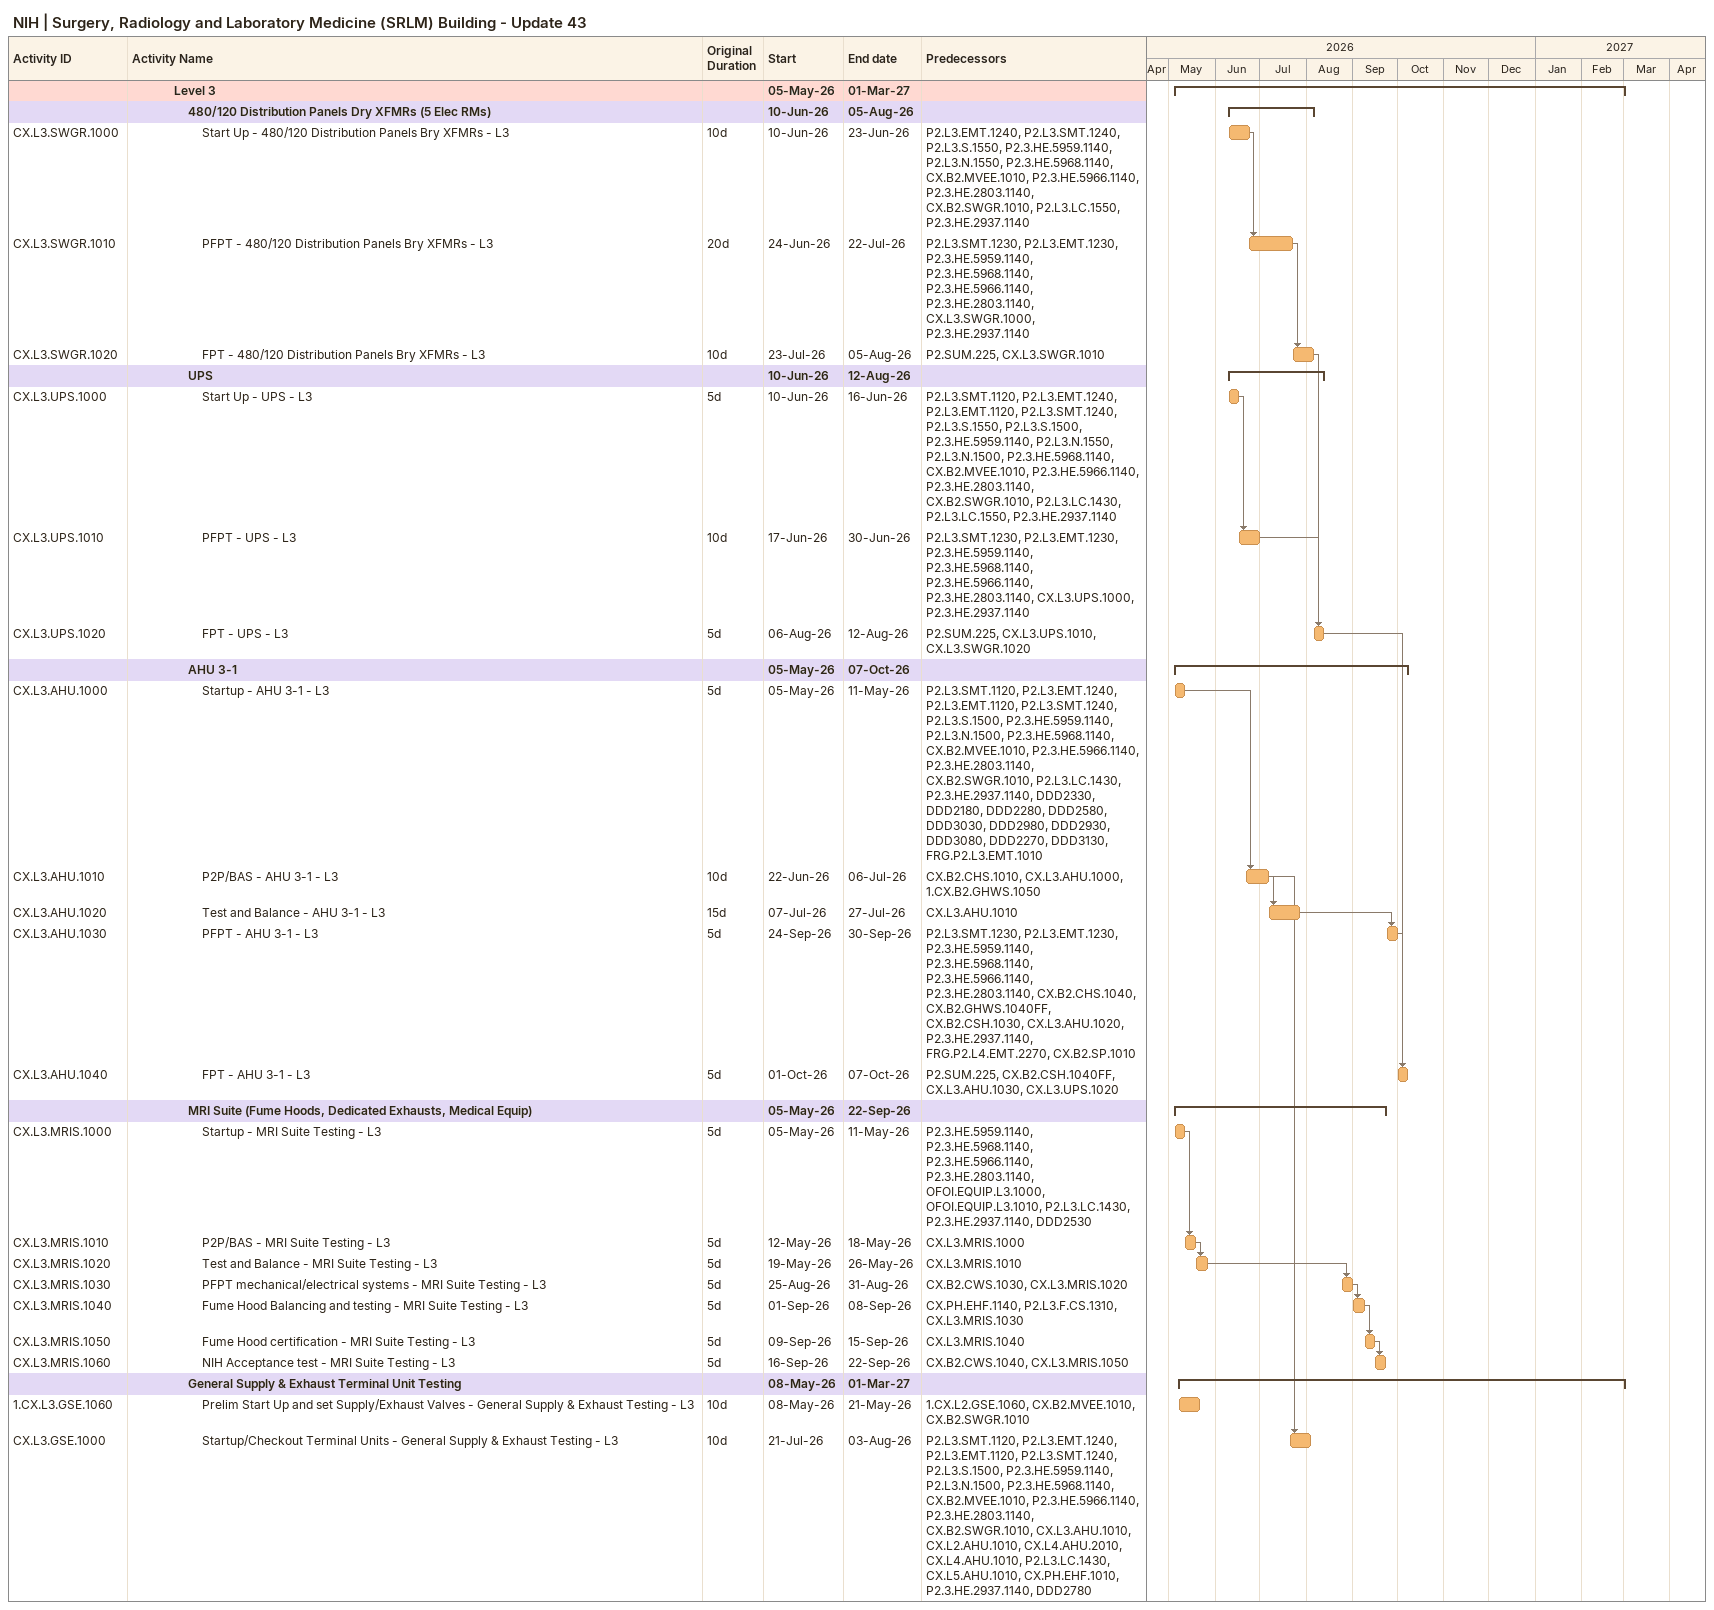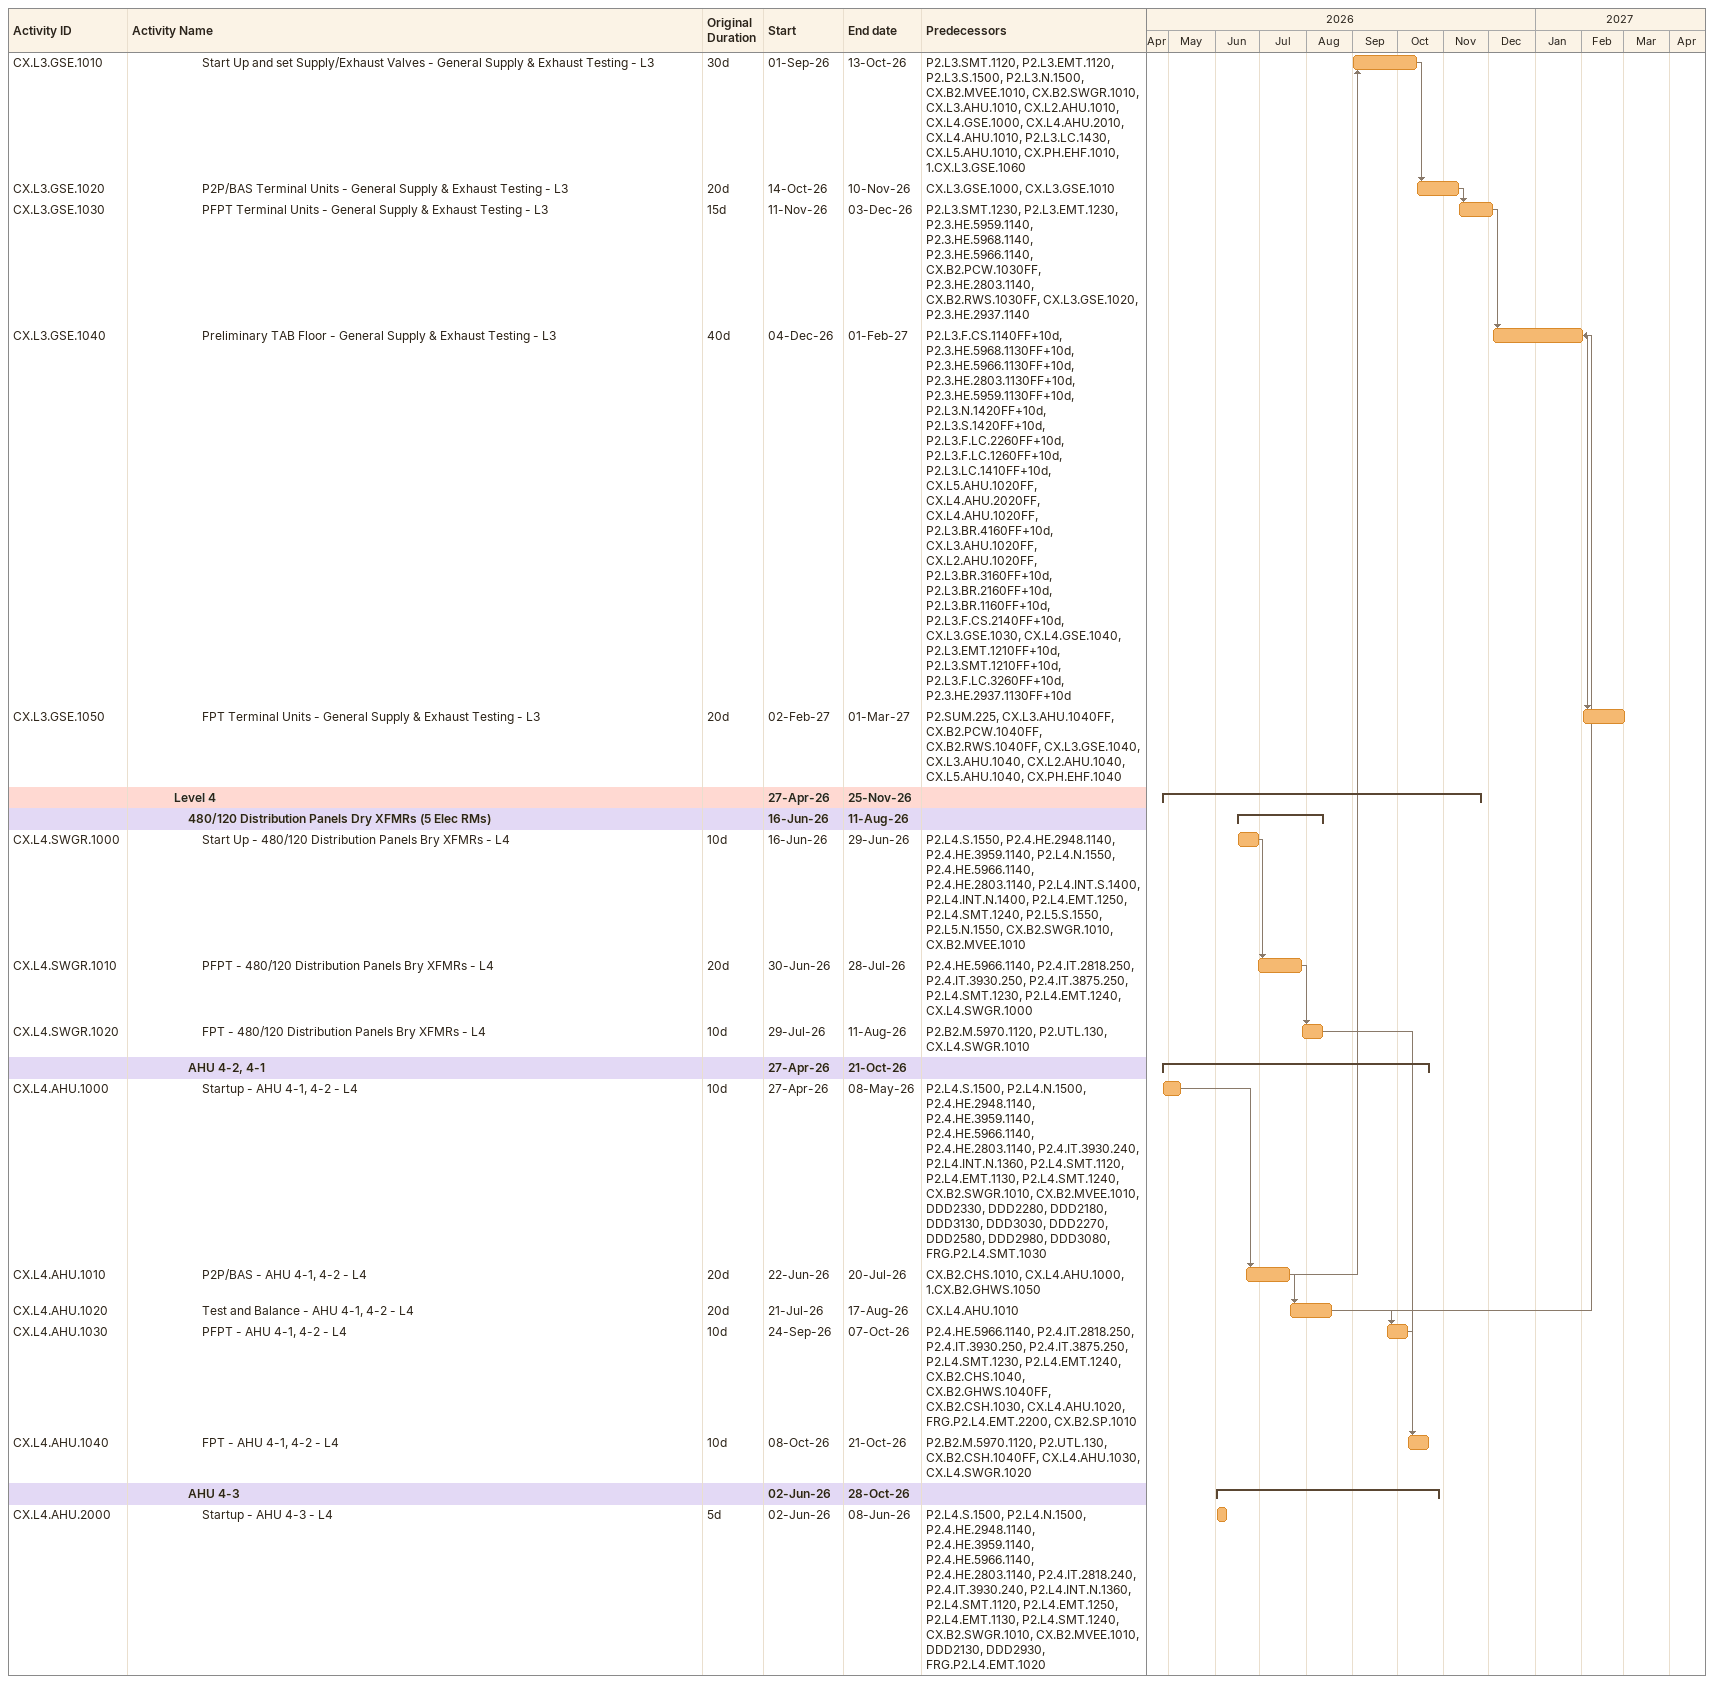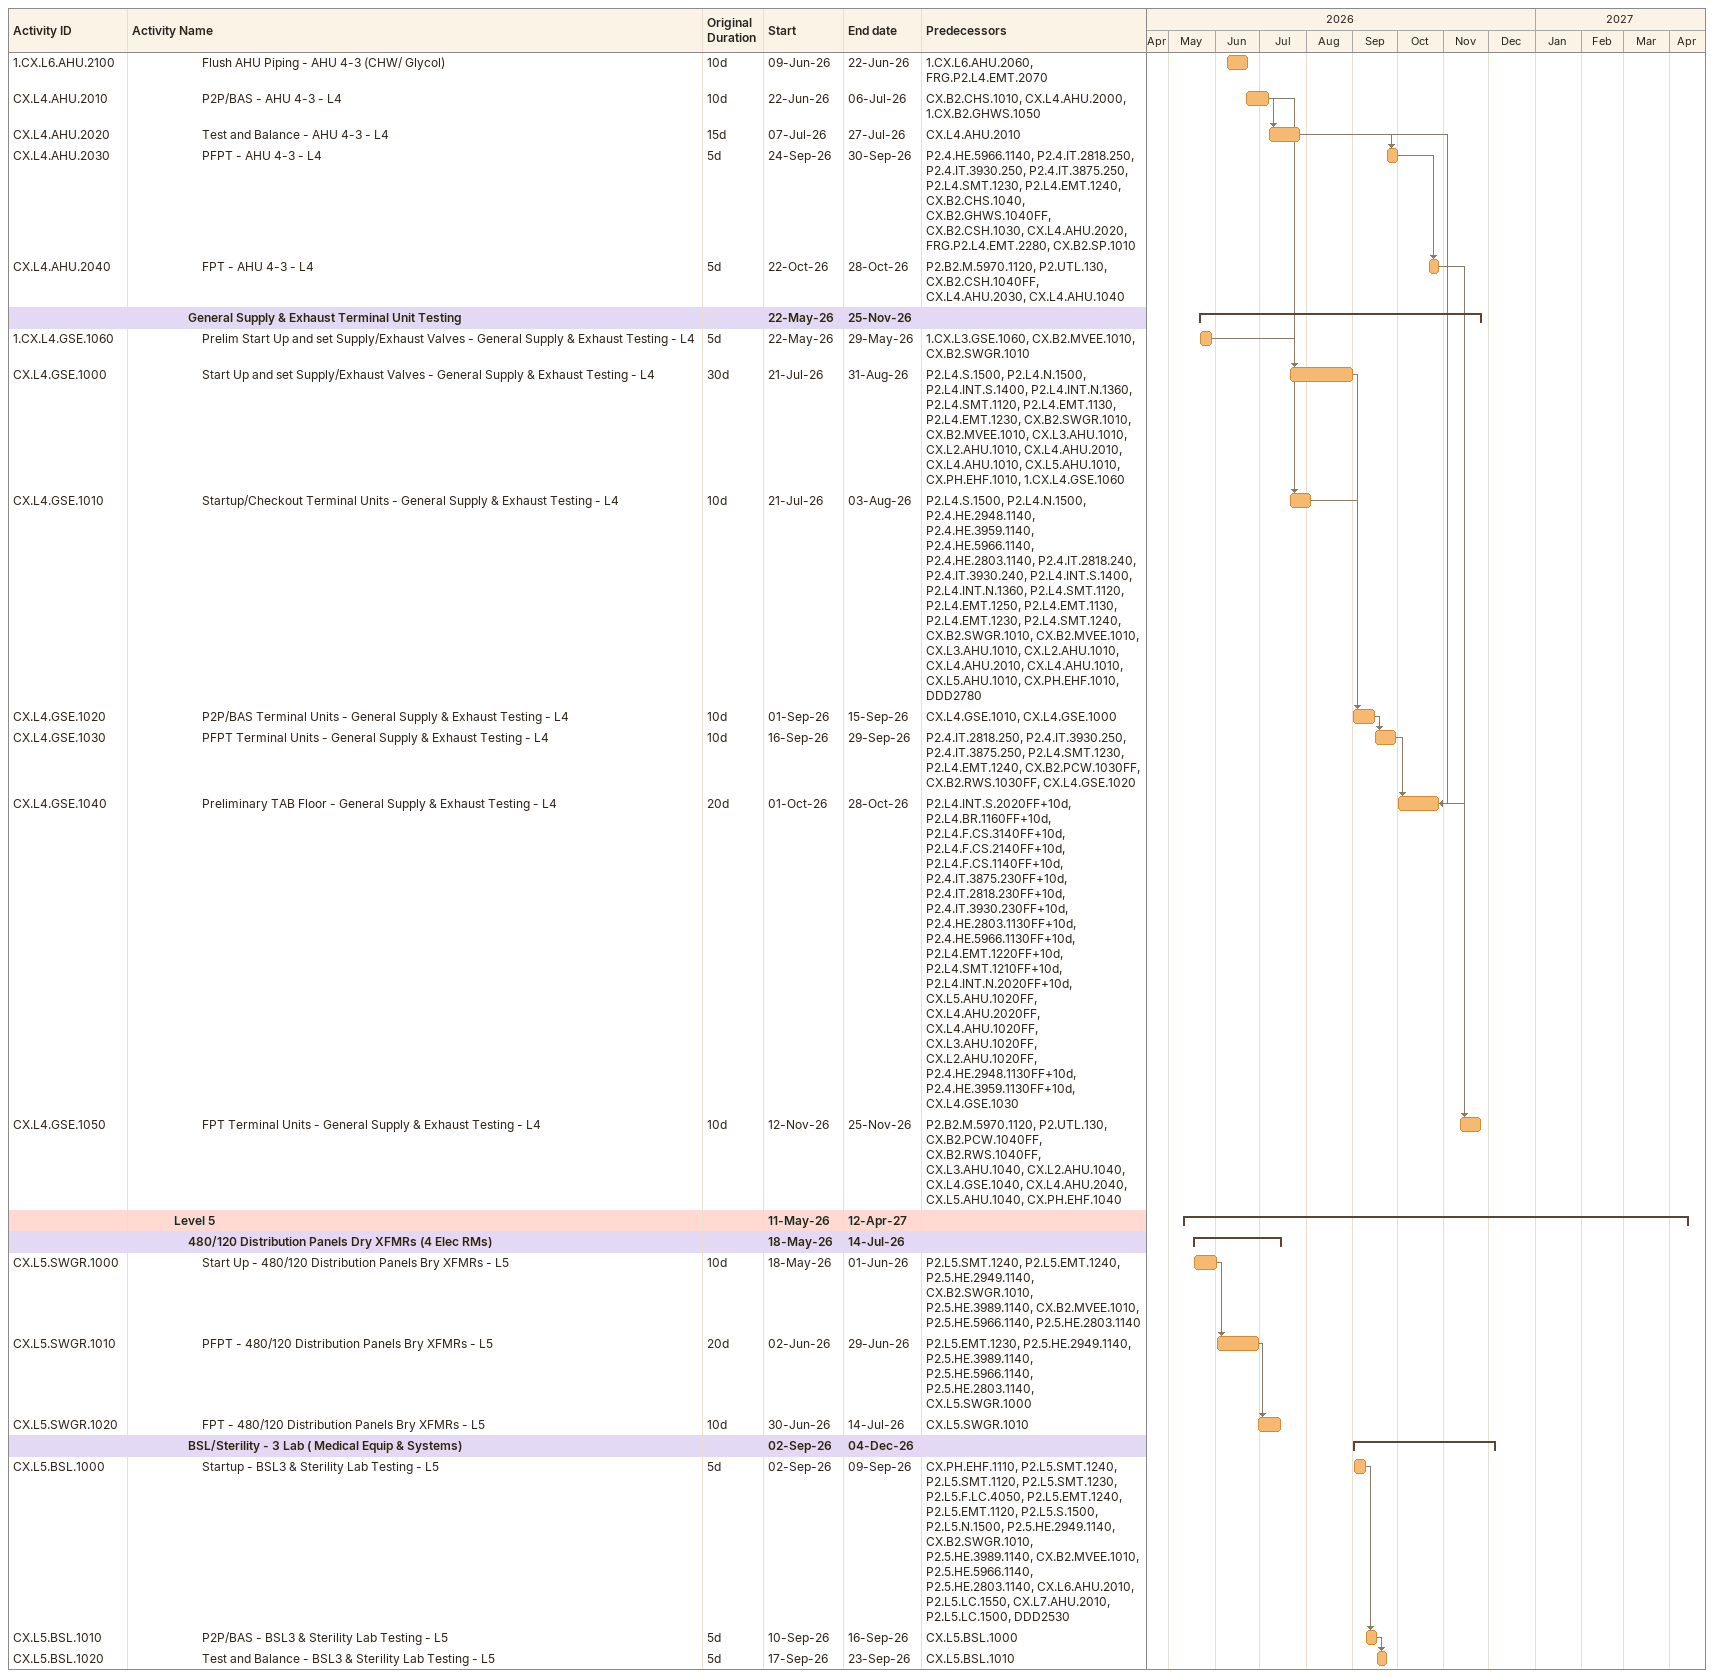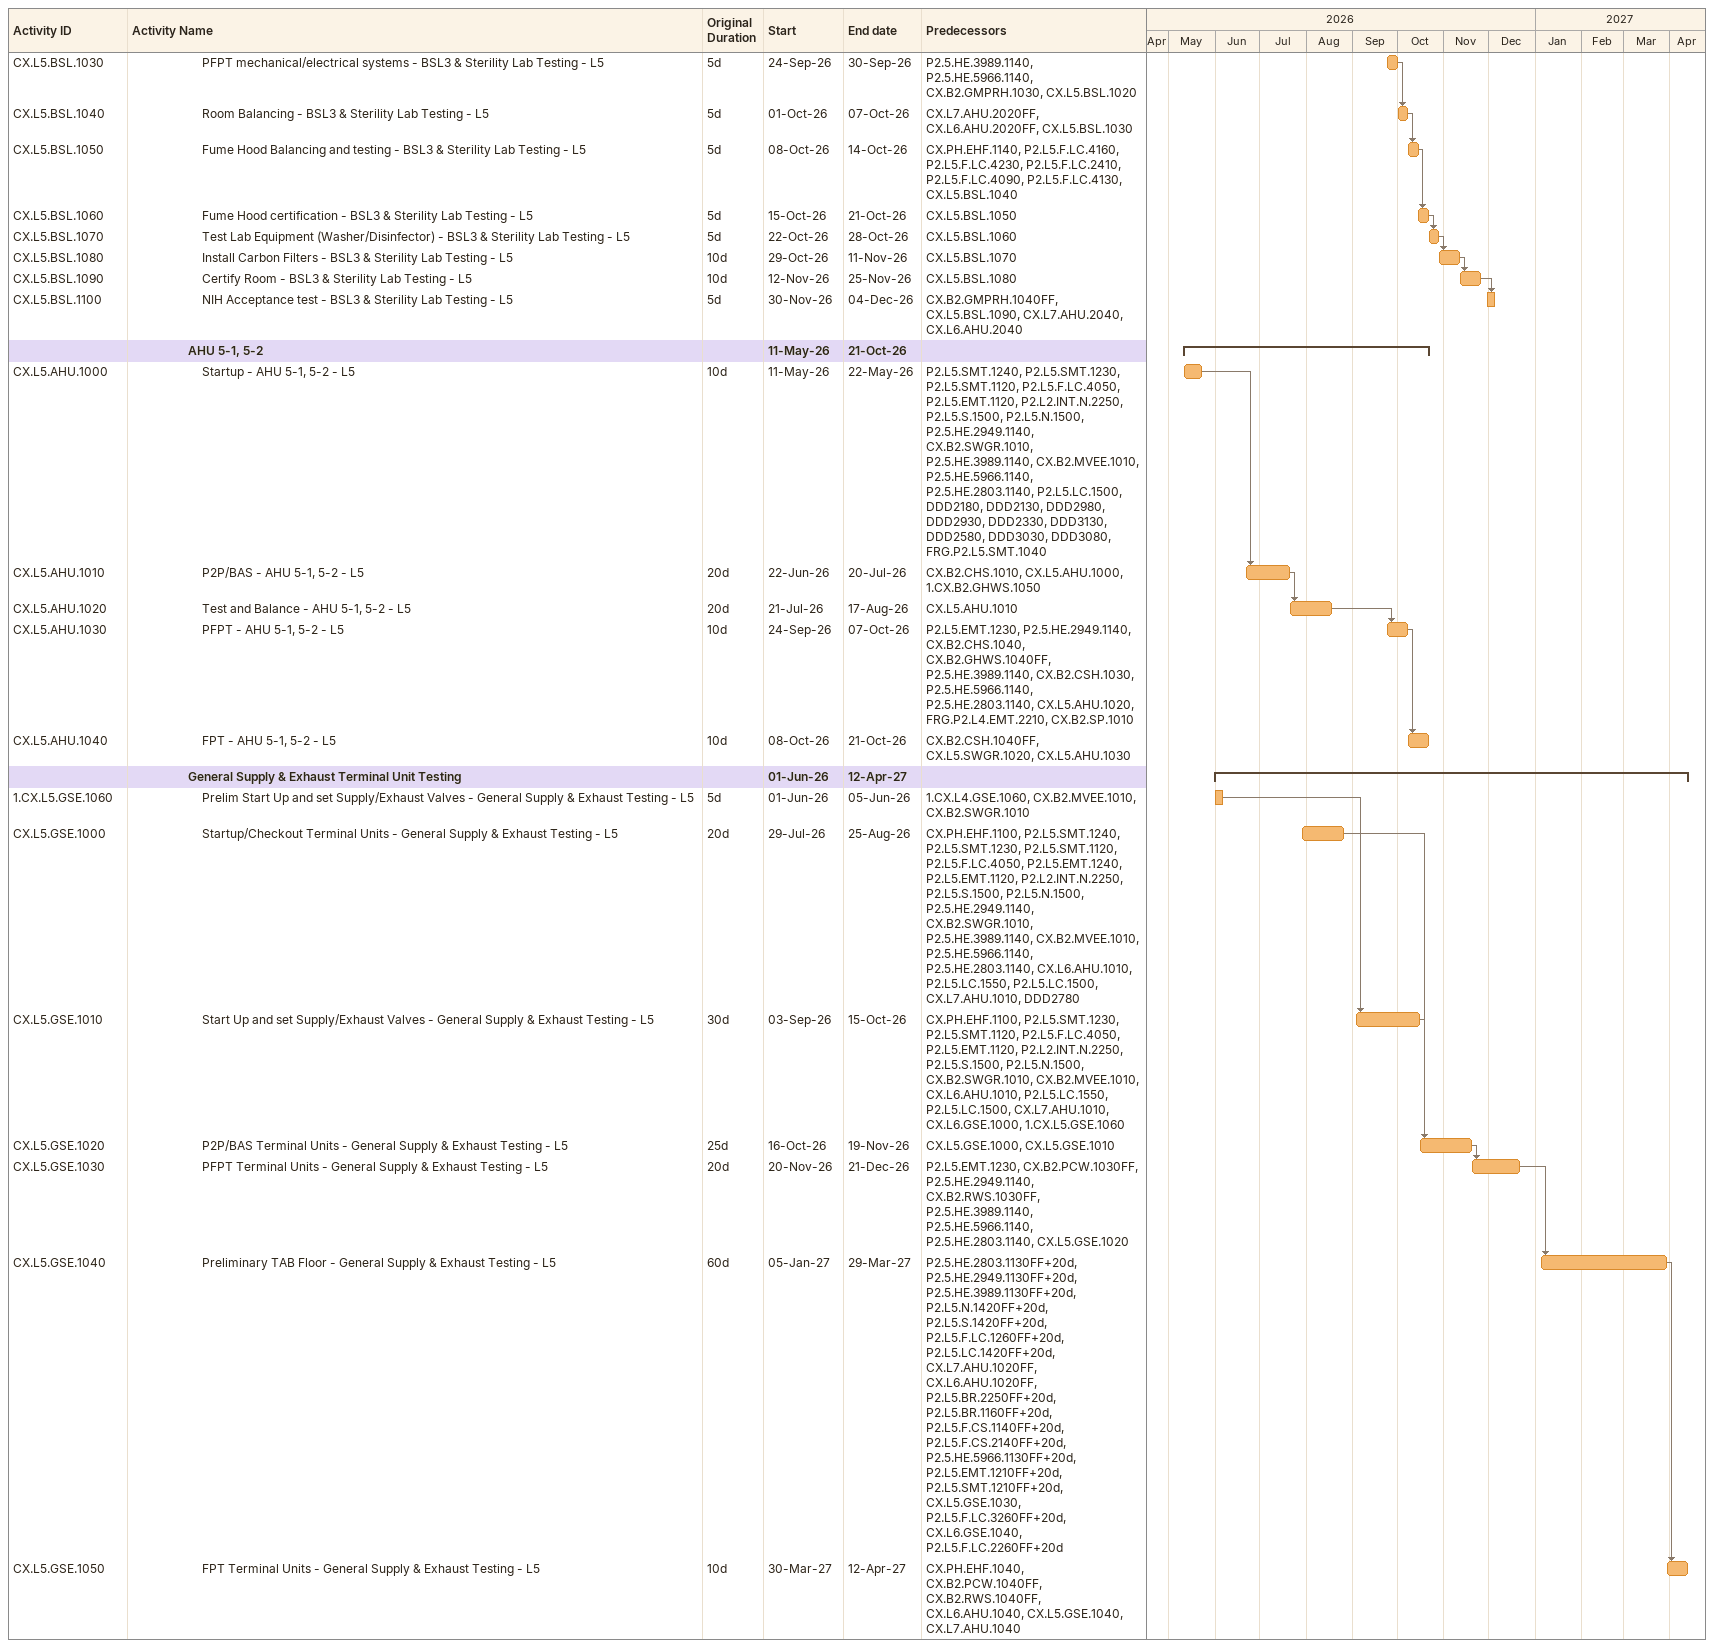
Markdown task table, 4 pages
NIH | Surgery, Radiology and Laboratory Medicine (SRLM) Building - Update 43

| ID | Level | Task | Original duration | Start | Finish | Predecessors |
|---|---|---|---|---|---|---|
|  | 4 | **Level 3** |  | 2026-05-05 | 2027-03-01 |  |
|  | 5 | **480/120 Distribution Panels Dry XFMRs (5 Elec RMs)** |  | 2026-06-10 | 2026-08-05 |  |
| CX.L3.SWGR.1000 | 6 | Start Up - 480/120 Distribution Panels Bry XFMRs - L3 | 10d | 2026-06-10 | 2026-06-23 | P2.L3.EMT.1240, P2.L3.SMT.1240, P2.L3.S.1550, P2.3.HE.5959.1140, P2.L3.N.1550, P2.3.HE.5968.1140, CX.B2.MVEE.1010, P2.3.HE.5966.1140, P2.3.HE.2803.1140, CX.B2.SWGR.1010, P2.L3.LC.1550, P2.3.HE.2937.1140 |
| CX.L3.SWGR.1010 | 6 | PFPT - 480/120 Distribution Panels Bry XFMRs - L3 | 20d | 2026-06-24 | 2026-07-22 | P2.L3.SMT.1230, P2.L3.EMT.1230, P2.3.HE.5959.1140, P2.3.HE.5968.1140, P2.3.HE.5966.1140, P2.3.HE.2803.1140, CX.L3.SWGR.1000, P2.3.HE.2937.1140 |
| CX.L3.SWGR.1020 | 6 | FPT - 480/120 Distribution Panels Bry XFMRs - L3 | 10d | 2026-07-23 | 2026-08-05 | P2.SUM.225, CX.L3.SWGR.1010 |
|  | 5 | **UPS** |  | 2026-06-10 | 2026-08-12 |  |
| CX.L3.UPS.1000 | 6 | Start Up - UPS - L3 | 5d | 2026-06-10 | 2026-06-16 | P2.L3.SMT.1120, P2.L3.EMT.1240, P2.L3.EMT.1120, P2.L3.SMT.1240, P2.L3.S.1550, P2.L3.S.1500, P2.3.HE.5959.1140, P2.L3.N.1550, P2.L3.N.1500, P2.3.HE.5968.1140, CX.B2.MVEE.1010, P2.3.HE.5966.1140, P2.3.HE.2803.1140, CX.B2.SWGR.1010, P2.L3.LC.1430, P2.L3.LC.1550, P2.3.HE.2937.1140 |
| CX.L3.UPS.1010 | 6 | PFPT - UPS - L3 | 10d | 2026-06-17 | 2026-06-30 | P2.L3.SMT.1230, P2.L3.EMT.1230, P2.3.HE.5959.1140, P2.3.HE.5968.1140, P2.3.HE.5966.1140, P2.3.HE.2803.1140, CX.L3.UPS.1000, P2.3.HE.2937.1140 |
| CX.L3.UPS.1020 | 6 | FPT - UPS - L3 | 5d | 2026-08-06 | 2026-08-12 | P2.SUM.225, CX.L3.UPS.1010, CX.L3.SWGR.1020 |
|  | 5 | **AHU 3-1** |  | 2026-05-05 | 2026-10-07 |  |
| CX.L3.AHU.1000 | 6 | Startup - AHU 3-1 - L3 | 5d | 2026-05-05 | 2026-05-11 | P2.L3.SMT.1120, P2.L3.EMT.1240, P2.L3.EMT.1120, P2.L3.SMT.1240, P2.L3.S.1500, P2.3.HE.5959.1140, P2.L3.N.1500, P2.3.HE.5968.1140, CX.B2.MVEE.1010, P2.3.HE.5966.1140, P2.3.HE.2803.1140, CX.B2.SWGR.1010, P2.L3.LC.1430, P2.3.HE.2937.1140, DDD2330, DDD2180, DDD2280, DDD2580, DDD3030, DDD2980, DDD2930, DDD3080, DDD2270, DDD3130, FRG.P2.L3.EMT.1010 |
| CX.L3.AHU.1010 | 6 | P2P/BAS - AHU 3-1 - L3 | 10d | 2026-06-22 | 2026-07-06 | CX.B2.CHS.1010, CX.L3.AHU.1000, 1.CX.B2.GHWS.1050 |
| CX.L3.AHU.1020 | 6 | Test and Balance - AHU 3-1 - L3 | 15d | 2026-07-07 | 2026-07-27 | CX.L3.AHU.1010 |
| CX.L3.AHU.1030 | 6 | PFPT - AHU 3-1 - L3 | 5d | 2026-09-24 | 2026-09-30 | P2.L3.SMT.1230, P2.L3.EMT.1230, P2.3.HE.5959.1140, P2.3.HE.5968.1140, P2.3.HE.5966.1140, P2.3.HE.2803.1140, CX.B2.CHS.1040, CX.B2.GHWS.1040FF, CX.B2.CSH.1030, CX.L3.AHU.1020, P2.3.HE.2937.1140, FRG.P2.L4.EMT.2270, CX.B2.SP.1010 |
| CX.L3.AHU.1040 | 6 | FPT - AHU 3-1 - L3 | 5d | 2026-10-01 | 2026-10-07 | P2.SUM.225, CX.B2.CSH.1040FF, CX.L3.AHU.1030, CX.L3.UPS.1020 |
|  | 5 | **MRI Suite (Fume Hoods, Dedicated Exhausts, Medical Equip)** |  | 2026-05-05 | 2026-09-22 |  |
| CX.L3.MRIS.1000 | 6 | Startup - MRI Suite Testing - L3 | 5d | 2026-05-05 | 2026-05-11 | P2.3.HE.5959.1140, P2.3.HE.5968.1140, P2.3.HE.5966.1140, P2.3.HE.2803.1140, OFOI.EQUIP.L3.1000, OFOI.EQUIP.L3.1010, P2.L3.LC.1430, P2.3.HE.2937.1140, DDD2530 |
| CX.L3.MRIS.1010 | 6 | P2P/BAS - MRI Suite Testing - L3 | 5d | 2026-05-12 | 2026-05-18 | CX.L3.MRIS.1000 |
| CX.L3.MRIS.1020 | 6 | Test and Balance - MRI Suite Testing - L3 | 5d | 2026-05-19 | 2026-05-26 | CX.L3.MRIS.1010 |
| CX.L3.MRIS.1030 | 6 | PFPT mechanical/electrical systems - MRI Suite Testing - L3 | 5d | 2026-08-25 | 2026-08-31 | CX.B2.CWS.1030, CX.L3.MRIS.1020 |
| CX.L3.MRIS.1040 | 6 | Fume Hood Balancing and testing - MRI Suite Testing - L3 | 5d | 2026-09-01 | 2026-09-08 | CX.PH.EHF.1140, P2.L3.F.CS.1310, CX.L3.MRIS.1030 |
| CX.L3.MRIS.1050 | 6 | Fume Hood certification - MRI Suite Testing - L3 | 5d | 2026-09-09 | 2026-09-15 | CX.L3.MRIS.1040 |
| CX.L3.MRIS.1060 | 6 | NIH Acceptance test - MRI Suite Testing - L3 | 5d | 2026-09-16 | 2026-09-22 | CX.B2.CWS.1040, CX.L3.MRIS.1050 |
|  | 5 | **General Supply & Exhaust Terminal Unit Testing** |  | 2026-05-08 | 2027-03-01 |  |
| 1.CX.L3.GSE.1060 | 6 | Prelim Start Up and set Supply/Exhaust Valves - General Supply & Exhaust Testing - L3 | 10d | 2026-05-08 | 2026-05-21 | 1.CX.L2.GSE.1060, CX.B2.MVEE.1010, CX.B2.SWGR.1010 |
| CX.L3.GSE.1000 | 6 | Startup/Checkout Terminal Units - General Supply & Exhaust Testing - L3 | 10d | 2026-07-21 | 2026-08-03 | P2.L3.SMT.1120, P2.L3.EMT.1240, P2.L3.EMT.1120, P2.L3.SMT.1240, P2.L3.S.1500, P2.3.HE.5959.1140, P2.L3.N.1500, P2.3.HE.5968.1140, CX.B2.MVEE.1010, P2.3.HE.5966.1140, P2.3.HE.2803.1140, CX.B2.SWGR.1010, CX.L3.AHU.1010, CX.L2.AHU.1010, CX.L4.AHU.2010, CX.L4.AHU.1010, P2.L3.LC.1430, CX.L5.AHU.1010, CX.PH.EHF.1010, P2.3.HE.2937.1140, DDD2780 |
| CX.L3.GSE.1010 | 6 | Start Up and set Supply/Exhaust Valves - General Supply & Exhaust Testing - L3 | 30d | 2026-09-01 | 2026-10-13 | P2.L3.SMT.1120, P2.L3.EMT.1120, P2.L3.S.1500, P2.L3.N.1500, CX.B2.MVEE.1010, CX.B2.SWGR.1010, CX.L3.AHU.1010, CX.L2.AHU.1010, CX.L4.GSE.1000, CX.L4.AHU.2010, CX.L4.AHU.1010, P2.L3.LC.1430, CX.L5.AHU.1010, CX.PH.EHF.1010, 1.CX.L3.GSE.1060 |
| CX.L3.GSE.1020 | 6 | P2P/BAS Terminal Units - General Supply & Exhaust Testing - L3 | 20d | 2026-10-14 | 2026-11-10 | CX.L3.GSE.1000, CX.L3.GSE.1010 |
| CX.L3.GSE.1030 | 6 | PFPT Terminal Units - General Supply & Exhaust Testing - L3 | 15d | 2026-11-11 | 2026-12-03 | P2.L3.SMT.1230, P2.L3.EMT.1230, P2.3.HE.5959.1140, P2.3.HE.5968.1140, P2.3.HE.5966.1140, CX.B2.PCW.1030FF, P2.3.HE.2803.1140, CX.B2.RWS.1030FF, CX.L3.GSE.1020, P2.3.HE.2937.1140 |
| CX.L3.GSE.1040 | 6 | Preliminary TAB Floor - General Supply & Exhaust Testing - L3 | 40d | 2026-12-04 | 2027-02-01 | P2.L3.F.CS.1140FF+10d, P2.3.HE.5968.1130FF+10d, P2.3.HE.5966.1130FF+10d, P2.3.HE.2803.1130FF+10d, P2.3.HE.5959.1130FF+10d, P2.L3.N.1420FF+10d, P2.L3.S.1420FF+10d, P2.L3.F.LC.2260FF+10d, P2.L3.F.LC.1260FF+10d, P2.L3.LC.1410FF+10d, CX.L5.AHU.1020FF, CX.L4.AHU.2020FF, CX.L4.AHU.1020FF, P2.L3.BR.4160FF+10d, CX.L3.AHU.1020FF, CX.L2.AHU.1020FF, P2.L3.BR.3160FF+10d, P2.L3.BR.2160FF+10d, P2.L3.BR.1160FF+10d, P2.L3.F.CS.2140FF+10d, CX.L3.GSE.1030, CX.L4.GSE.1040, P2.L3.EMT.1210FF+10d, P2.L3.SMT.1210FF+10d, P2.L3.F.LC.3260FF+10d, P2.3.HE.2937.1130FF+10d |
| CX.L3.GSE.1050 | 6 | FPT Terminal Units - General Supply & Exhaust Testing - L3 | 20d | 2027-02-02 | 2027-03-01 | P2.SUM.225, CX.L3.AHU.1040FF, CX.B2.PCW.1040FF, CX.B2.RWS.1040FF, CX.L3.GSE.1040, CX.L3.AHU.1040, CX.L2.AHU.1040, CX.L5.AHU.1040, CX.PH.EHF.1040 |
|  | 4 | **Level 4** |  | 2026-04-27 | 2026-11-25 |  |
|  | 5 | **480/120 Distribution Panels Dry XFMRs (5 Elec RMs)** |  | 2026-06-16 | 2026-08-11 |  |
| CX.L4.SWGR.1000 | 6 | Start Up - 480/120 Distribution Panels Bry XFMRs - L4 | 10d | 2026-06-16 | 2026-06-29 | P2.L4.S.1550, P2.4.HE.2948.1140, P2.4.HE.3959.1140, P2.L4.N.1550, P2.4.HE.5966.1140, P2.4.HE.2803.1140, P2.L4.INT.S.1400, P2.L4.INT.N.1400, P2.L4.EMT.1250, P2.L4.SMT.1240, P2.L5.S.1550, P2.L5.N.1550, CX.B2.SWGR.1010, CX.B2.MVEE.1010 |
| CX.L4.SWGR.1010 | 6 | PFPT - 480/120 Distribution Panels Bry XFMRs - L4 | 20d | 2026-06-30 | 2026-07-28 | P2.4.HE.5966.1140, P2.4.IT.2818.250, P2.4.IT.3930.250, P2.4.IT.3875.250, P2.L4.SMT.1230, P2.L4.EMT.1240, CX.L4.SWGR.1000 |
| CX.L4.SWGR.1020 | 6 | FPT - 480/120 Distribution Panels Bry XFMRs - L4 | 10d | 2026-07-29 | 2026-08-11 | P2.B2.M.5970.1120, P2.UTL.130, CX.L4.SWGR.1010 |
|  | 5 | **AHU 4-2, 4-1** |  | 2026-04-27 | 2026-10-21 |  |
| CX.L4.AHU.1000 | 6 | Startup - AHU 4-1, 4-2 - L4 | 10d | 2026-04-27 | 2026-05-08 | P2.L4.S.1500, P2.L4.N.1500, P2.4.HE.2948.1140, P2.4.HE.3959.1140, P2.4.HE.5966.1140, P2.4.HE.2803.1140, P2.4.IT.3930.240, P2.L4.INT.N.1360, P2.L4.SMT.1120, P2.L4.EMT.1130, P2.L4.SMT.1240, CX.B2.SWGR.1010, CX.B2.MVEE.1010, DDD2330, DDD2280, DDD2180, DDD3130, DDD3030, DDD2270, DDD2580, DDD2980, DDD3080, FRG.P2.L4.SMT.1030 |
| CX.L4.AHU.1010 | 6 | P2P/BAS - AHU 4-1, 4-2 - L4 | 20d | 2026-06-22 | 2026-07-20 | CX.B2.CHS.1010, CX.L4.AHU.1000, 1.CX.B2.GHWS.1050 |
| CX.L4.AHU.1020 | 6 | Test and Balance - AHU 4-1, 4-2 - L4 | 20d | 2026-07-21 | 2026-08-17 | CX.L4.AHU.1010 |
| CX.L4.AHU.1030 | 6 | PFPT - AHU 4-1, 4-2 - L4 | 10d | 2026-09-24 | 2026-10-07 | P2.4.HE.5966.1140, P2.4.IT.2818.250, P2.4.IT.3930.250, P2.4.IT.3875.250, P2.L4.SMT.1230, P2.L4.EMT.1240, CX.B2.CHS.1040, CX.B2.GHWS.1040FF, CX.B2.CSH.1030, CX.L4.AHU.1020, FRG.P2.L4.EMT.2200, CX.B2.SP.1010 |
| CX.L4.AHU.1040 | 6 | FPT - AHU 4-1, 4-2 - L4 | 10d | 2026-10-08 | 2026-10-21 | P2.B2.M.5970.1120, P2.UTL.130, CX.B2.CSH.1040FF, CX.L4.AHU.1030, CX.L4.SWGR.1020 |
|  | 5 | **AHU 4-3** |  | 2026-06-02 | 2026-10-28 |  |
| CX.L4.AHU.2000 | 6 | Startup - AHU 4-3 - L4 | 5d | 2026-06-02 | 2026-06-08 | P2.L4.S.1500, P2.L4.N.1500, P2.4.HE.2948.1140, P2.4.HE.3959.1140, P2.4.HE.5966.1140, P2.4.HE.2803.1140, P2.4.IT.2818.240, P2.4.IT.3930.240, P2.L4.INT.N.1360, P2.L4.SMT.1120, P2.L4.EMT.1250, P2.L4.EMT.1130, P2.L4.SMT.1240, CX.B2.SWGR.1010, CX.B2.MVEE.1010, DDD2130, DDD2930, FRG.P2.L4.EMT.1020 |
| 1.CX.L6.AHU.2100 | 6 | Flush AHU Piping - AHU 4-3 (CHW/ Glycol) | 10d | 2026-06-09 | 2026-06-22 | 1.CX.L6.AHU.2060, FRG.P2.L4.EMT.2070 |
| CX.L4.AHU.2010 | 6 | P2P/BAS - AHU 4-3 - L4 | 10d | 2026-06-22 | 2026-07-06 | CX.B2.CHS.1010, CX.L4.AHU.2000, 1.CX.B2.GHWS.1050 |
| CX.L4.AHU.2020 | 6 | Test and Balance - AHU 4-3 - L4 | 15d | 2026-07-07 | 2026-07-27 | CX.L4.AHU.2010 |
| CX.L4.AHU.2030 | 6 | PFPT - AHU 4-3 - L4 | 5d | 2026-09-24 | 2026-09-30 | P2.4.HE.5966.1140, P2.4.IT.2818.250, P2.4.IT.3930.250, P2.4.IT.3875.250, P2.L4.SMT.1230, P2.L4.EMT.1240, CX.B2.CHS.1040, CX.B2.GHWS.1040FF, CX.B2.CSH.1030, CX.L4.AHU.2020, FRG.P2.L4.EMT.2280, CX.B2.SP.1010 |
| CX.L4.AHU.2040 | 6 | FPT - AHU 4-3 - L4 | 5d | 2026-10-22 | 2026-10-28 | P2.B2.M.5970.1120, P2.UTL.130, CX.B2.CSH.1040FF, CX.L4.AHU.2030, CX.L4.AHU.1040 |
|  | 5 | **General Supply & Exhaust Terminal Unit Testing** |  | 2026-05-22 | 2026-11-25 |  |
| 1.CX.L4.GSE.1060 | 6 | Prelim Start Up and set Supply/Exhaust Valves - General Supply & Exhaust Testing - L4 | 5d | 2026-05-22 | 2026-05-29 | 1.CX.L3.GSE.1060, CX.B2.MVEE.1010, CX.B2.SWGR.1010 |
| CX.L4.GSE.1000 | 6 | Start Up and set Supply/Exhaust Valves - General Supply & Exhaust Testing - L4 | 30d | 2026-07-21 | 2026-08-31 | P2.L4.S.1500, P2.L4.N.1500, P2.L4.INT.S.1400, P2.L4.INT.N.1360, P2.L4.SMT.1120, P2.L4.EMT.1130, P2.L4.EMT.1230, CX.B2.SWGR.1010, CX.B2.MVEE.1010, CX.L3.AHU.1010, CX.L2.AHU.1010, CX.L4.AHU.2010, CX.L4.AHU.1010, CX.L5.AHU.1010, CX.PH.EHF.1010, 1.CX.L4.GSE.1060 |
| CX.L4.GSE.1010 | 6 | Startup/Checkout Terminal Units - General Supply & Exhaust Testing - L4 | 10d | 2026-07-21 | 2026-08-03 | P2.L4.S.1500, P2.L4.N.1500, P2.4.HE.2948.1140, P2.4.HE.3959.1140, P2.4.HE.5966.1140, P2.4.HE.2803.1140, P2.4.IT.2818.240, P2.4.IT.3930.240, P2.L4.INT.S.1400, P2.L4.INT.N.1360, P2.L4.SMT.1120, P2.L4.EMT.1250, P2.L4.EMT.1130, P2.L4.EMT.1230, P2.L4.SMT.1240, CX.B2.SWGR.1010, CX.B2.MVEE.1010, CX.L3.AHU.1010, CX.L2.AHU.1010, CX.L4.AHU.2010, CX.L4.AHU.1010, CX.L5.AHU.1010, CX.PH.EHF.1010, DDD2780 |
| CX.L4.GSE.1020 | 6 | P2P/BAS Terminal Units - General Supply & Exhaust Testing - L4 | 10d | 2026-09-01 | 2026-09-15 | CX.L4.GSE.1010, CX.L4.GSE.1000 |
| CX.L4.GSE.1030 | 6 | PFPT Terminal Units - General Supply & Exhaust Testing - L4 | 10d | 2026-09-16 | 2026-09-29 | P2.4.IT.2818.250, P2.4.IT.3930.250, P2.4.IT.3875.250, P2.L4.SMT.1230, P2.L4.EMT.1240, CX.B2.PCW.1030FF, CX.B2.RWS.1030FF, CX.L4.GSE.1020 |
| CX.L4.GSE.1040 | 6 | Preliminary TAB Floor - General Supply & Exhaust Testing - L4 | 20d | 2026-10-01 | 2026-10-28 | P2.L4.INT.S.2020FF+10d, P2.L4.BR.1160FF+10d, P2.L4.F.CS.3140FF+10d, P2.L4.F.CS.2140FF+10d, P2.L4.F.CS.1140FF+10d, P2.4.IT.3875.230FF+10d, P2.4.IT.2818.230FF+10d, P2.4.IT.3930.230FF+10d, P2.4.HE.2803.1130FF+10d, P2.4.HE.5966.1130FF+10d, P2.L4.EMT.1220FF+10d, P2.L4.SMT.1210FF+10d, P2.L4.INT.N.2020FF+10d, CX.L5.AHU.1020FF, CX.L4.AHU.2020FF, CX.L4.AHU.1020FF, CX.L3.AHU.1020FF, CX.L2.AHU.1020FF, P2.4.HE.2948.1130FF+10d, P2.4.HE.3959.1130FF+10d, CX.L4.GSE.1030 |
| CX.L4.GSE.1050 | 6 | FPT Terminal Units - General Supply & Exhaust Testing - L4 | 10d | 2026-11-12 | 2026-11-25 | P2.B2.M.5970.1120, P2.UTL.130, CX.B2.PCW.1040FF, CX.B2.RWS.1040FF, CX.L3.AHU.1040, CX.L2.AHU.1040, CX.L4.GSE.1040, CX.L4.AHU.2040, CX.L5.AHU.1040, CX.PH.EHF.1040 |
|  | 4 | **Level 5** |  | 2026-05-11 | 2027-04-12 |  |
|  | 5 | **480/120 Distribution Panels Dry XFMRs (4 Elec RMs)** |  | 2026-05-18 | 2026-07-14 |  |
| CX.L5.SWGR.1000 | 6 | Start Up - 480/120 Distribution Panels Bry XFMRs - L5 | 10d | 2026-05-18 | 2026-06-01 | P2.L5.SMT.1240, P2.L5.EMT.1240, P2.5.HE.2949.1140, CX.B2.SWGR.1010, P2.5.HE.3989.1140, CX.B2.MVEE.1010, P2.5.HE.5966.1140, P2.5.HE.2803.1140 |
| CX.L5.SWGR.1010 | 6 | PFPT - 480/120 Distribution Panels Bry XFMRs - L5 | 20d | 2026-06-02 | 2026-06-29 | P2.L5.EMT.1230, P2.5.HE.2949.1140, P2.5.HE.3989.1140, P2.5.HE.5966.1140, P2.5.HE.2803.1140, CX.L5.SWGR.1000 |
| CX.L5.SWGR.1020 | 6 | FPT - 480/120 Distribution Panels Bry XFMRs - L5 | 10d | 2026-06-30 | 2026-07-14 | CX.L5.SWGR.1010 |
|  | 5 | **BSL/Sterility - 3 Lab ( Medical Equip & Systems)** |  | 2026-09-02 | 2026-12-04 |  |
| CX.L5.BSL.1000 | 6 | Startup - BSL3 & Sterility Lab Testing - L5 | 5d | 2026-09-02 | 2026-09-09 | CX.PH.EHF.1110, P2.L5.SMT.1240, P2.L5.SMT.1120, P2.L5.SMT.1230, P2.L5.F.LC.4050, P2.L5.EMT.1240, P2.L5.EMT.1120, P2.L5.S.1500, P2.L5.N.1500, P2.5.HE.2949.1140, CX.B2.SWGR.1010, P2.5.HE.3989.1140, CX.B2.MVEE.1010, P2.5.HE.5966.1140, P2.5.HE.2803.1140, CX.L6.AHU.2010, P2.L5.LC.1550, CX.L7.AHU.2010, P2.L5.LC.1500, DDD2530 |
| CX.L5.BSL.1010 | 6 | P2P/BAS - BSL3 & Sterility Lab Testing - L5 | 5d | 2026-09-10 | 2026-09-16 | CX.L5.BSL.1000 |
| CX.L5.BSL.1020 | 6 | Test and Balance - BSL3 & Sterility Lab Testing - L5 | 5d | 2026-09-17 | 2026-09-23 | CX.L5.BSL.1010 |
| CX.L5.BSL.1030 | 6 | PFPT mechanical/electrical systems - BSL3 & Sterility Lab Testing - L5 | 5d | 2026-09-24 | 2026-09-30 | P2.5.HE.3989.1140, P2.5.HE.5966.1140, CX.B2.GMPRH.1030, CX.L5.BSL.1020 |
| CX.L5.BSL.1040 | 6 | Room Balancing - BSL3 & Sterility Lab Testing - L5 | 5d | 2026-10-01 | 2026-10-07 | CX.L7.AHU.2020FF, CX.L6.AHU.2020FF, CX.L5.BSL.1030 |
| CX.L5.BSL.1050 | 6 | Fume Hood Balancing and testing - BSL3 & Sterility Lab Testing - L5 | 5d | 2026-10-08 | 2026-10-14 | CX.PH.EHF.1140, P2.L5.F.LC.4160, P2.L5.F.LC.4230, P2.L5.F.LC.2410, P2.L5.F.LC.4090, P2.L5.F.LC.4130, CX.L5.BSL.1040 |
| CX.L5.BSL.1060 | 6 | Fume Hood certification - BSL3 & Sterility Lab Testing - L5 | 5d | 2026-10-15 | 2026-10-21 | CX.L5.BSL.1050 |
| CX.L5.BSL.1070 | 6 | Test Lab Equipment (Washer/Disinfector) - BSL3 & Sterility Lab Testing - L5 | 5d | 2026-10-22 | 2026-10-28 | CX.L5.BSL.1060 |
| CX.L5.BSL.1080 | 6 | Install Carbon Filters - BSL3 & Sterility Lab Testing - L5 | 10d | 2026-10-29 | 2026-11-11 | CX.L5.BSL.1070 |
| CX.L5.BSL.1090 | 6 | Certify Room - BSL3 & Sterility Lab Testing - L5 | 10d | 2026-11-12 | 2026-11-25 | CX.L5.BSL.1080 |
| CX.L5.BSL.1100 | 6 | NIH Acceptance test - BSL3 & Sterility Lab Testing - L5 | 5d | 2026-11-30 | 2026-12-04 | CX.B2.GMPRH.1040FF, CX.L5.BSL.1090, CX.L7.AHU.2040, CX.L6.AHU.2040 |
|  | 5 | **AHU 5-1, 5-2** |  | 2026-05-11 | 2026-10-21 |  |
| CX.L5.AHU.1000 | 6 | Startup - AHU 5-1, 5-2 - L5 | 10d | 2026-05-11 | 2026-05-22 | P2.L5.SMT.1240, P2.L5.SMT.1230, P2.L5.SMT.1120, P2.L5.F.LC.4050, P2.L5.EMT.1120, P2.L2.INT.N.2250, P2.L5.S.1500, P2.L5.N.1500, P2.5.HE.2949.1140, CX.B2.SWGR.1010, P2.5.HE.3989.1140, CX.B2.MVEE.1010, P2.5.HE.5966.1140, P2.5.HE.2803.1140, P2.L5.LC.1500, DDD2180, DDD2130, DDD2980, DDD2930, DDD2330, DDD3130, DDD2580, DDD3030, DDD3080, FRG.P2.L5.SMT.1040 |
| CX.L5.AHU.1010 | 6 | P2P/BAS - AHU 5-1, 5-2 - L5 | 20d | 2026-06-22 | 2026-07-20 | CX.B2.CHS.1010, CX.L5.AHU.1000, 1.CX.B2.GHWS.1050 |
| CX.L5.AHU.1020 | 6 | Test and Balance - AHU 5-1, 5-2 - L5 | 20d | 2026-07-21 | 2026-08-17 | CX.L5.AHU.1010 |
| CX.L5.AHU.1030 | 6 | PFPT - AHU 5-1, 5-2 - L5 | 10d | 2026-09-24 | 2026-10-07 | P2.L5.EMT.1230, P2.5.HE.2949.1140, CX.B2.CHS.1040, CX.B2.GHWS.1040FF, P2.5.HE.3989.1140, CX.B2.CSH.1030, P2.5.HE.5966.1140, P2.5.HE.2803.1140, CX.L5.AHU.1020, FRG.P2.L4.EMT.2210, CX.B2.SP.1010 |
| CX.L5.AHU.1040 | 6 | FPT - AHU 5-1, 5-2 - L5 | 10d | 2026-10-08 | 2026-10-21 | CX.B2.CSH.1040FF, CX.L5.SWGR.1020, CX.L5.AHU.1030 |
|  | 5 | **General Supply & Exhaust Terminal Unit Testing** |  | 2026-06-01 | 2027-04-12 |  |
| 1.CX.L5.GSE.1060 | 6 | Prelim Start Up and set Supply/Exhaust Valves - General Supply & Exhaust Testing - L5 | 5d | 2026-06-01 | 2026-06-05 | 1.CX.L4.GSE.1060, CX.B2.MVEE.1010, CX.B2.SWGR.1010 |
| CX.L5.GSE.1000 | 6 | Startup/Checkout Terminal Units - General Supply & Exhaust Testing - L5 | 20d | 2026-07-29 | 2026-08-25 | CX.PH.EHF.1100, P2.L5.SMT.1240, P2.L5.SMT.1230, P2.L5.SMT.1120, P2.L5.F.LC.4050, P2.L5.EMT.1240, P2.L5.EMT.1120, P2.L2.INT.N.2250, P2.L5.S.1500, P2.L5.N.1500, P2.5.HE.2949.1140, CX.B2.SWGR.1010, P2.5.HE.3989.1140, CX.B2.MVEE.1010, P2.5.HE.5966.1140, P2.5.HE.2803.1140, CX.L6.AHU.1010, P2.L5.LC.1550, P2.L5.LC.1500, CX.L7.AHU.1010, DDD2780 |
| CX.L5.GSE.1010 | 6 | Start Up and set Supply/Exhaust Valves - General Supply & Exhaust Testing - L5 | 30d | 2026-09-03 | 2026-10-15 | CX.PH.EHF.1100, P2.L5.SMT.1230, P2.L5.SMT.1120, P2.L5.F.LC.4050, P2.L5.EMT.1120, P2.L2.INT.N.2250, P2.L5.S.1500, P2.L5.N.1500, CX.B2.SWGR.1010, CX.B2.MVEE.1010, CX.L6.AHU.1010, P2.L5.LC.1550, P2.L5.LC.1500, CX.L7.AHU.1010, CX.L6.GSE.1000, 1.CX.L5.GSE.1060 |
| CX.L5.GSE.1020 | 6 | P2P/BAS Terminal Units - General Supply & Exhaust Testing - L5 | 25d | 2026-10-16 | 2026-11-19 | CX.L5.GSE.1000, CX.L5.GSE.1010 |
| CX.L5.GSE.1030 | 6 | PFPT Terminal Units - General Supply & Exhaust Testing - L5 | 20d | 2026-11-20 | 2026-12-21 | P2.L5.EMT.1230, CX.B2.PCW.1030FF, P2.5.HE.2949.1140, CX.B2.RWS.1030FF, P2.5.HE.3989.1140, P2.5.HE.5966.1140, P2.5.HE.2803.1140, CX.L5.GSE.1020 |
| CX.L5.GSE.1040 | 6 | Preliminary TAB Floor - General Supply & Exhaust Testing - L5 | 60d | 2027-01-05 | 2027-03-29 | P2.5.HE.2803.1130FF+20d, P2.5.HE.2949.1130FF+20d, P2.5.HE.3989.1130FF+20d, P2.L5.N.1420FF+20d, P2.L5.S.1420FF+20d, P2.L5.F.LC.1260FF+20d, P2.L5.LC.1420FF+20d, CX.L7.AHU.1020FF, CX.L6.AHU.1020FF, P2.L5.BR.2250FF+20d, P2.L5.BR.1160FF+20d, P2.L5.F.CS.1140FF+20d, P2.L5.F.CS.2140FF+20d, P2.5.HE.5966.1130FF+20d, P2.L5.EMT.1210FF+20d, P2.L5.SMT.1210FF+20d, CX.L5.GSE.1030, P2.L5.F.LC.3260FF+20d, CX.L6.GSE.1040, P2.L5.F.LC.2260FF+20d |
| CX.L5.GSE.1050 | 6 | FPT Terminal Units - General Supply & Exhaust Testing - L5 | 10d | 2027-03-30 | 2027-04-12 | CX.PH.EHF.1040, CX.B2.PCW.1040FF, CX.B2.RWS.1040FF, CX.L6.AHU.1040, CX.L5.GSE.1040, CX.L7.AHU.1040 |
